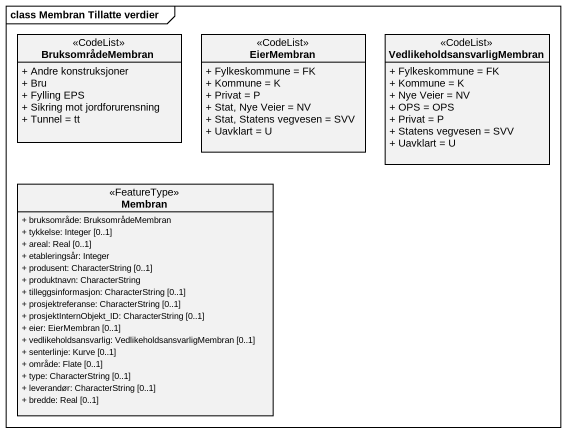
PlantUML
@startuml
mainframe class Membran Tillatte verdier
hide circle
hide empty members
skinparam classAttributeIconSize 0
class BruksområdeMembran <<CodeList>> {
  + Andre konstruksjoner
  + Bru
  + Fylling EPS
  + Sikring mot jordforurensning
  + Tunnel = tt
}
class EierMembran <<CodeList>> {
  + Fylkeskommune = FK
  + Kommune = K
  + Privat = P
  + Stat, Nye Veier = NV
  + Stat, Statens vegvesen = SVV
  + Uavklart = U
}
class VedlikeholdsansvarligMembran <<CodeList>> {
  + Fylkeskommune = FK
  + Kommune = K
  + Nye Veier = NV
  + OPS = OPS
  + Privat = P
  + Statens vegvesen = SVV
  + Uavklart = U
}
class Membran <<FeatureType>> {
  + bruksområde: BruksområdeMembran
  + tykkelse: Integer [0..1]
  + areal: Real [0..1]
  + etableringsår: Integer
  + produsent: CharacterString [0..1]
  + produktnavn: CharacterString
  + tilleggsinformasjon: CharacterString [0..1]
  + prosjektreferanse: CharacterString [0..1]
  + prosjektInternObjekt_ID: CharacterString [0..1]
  + eier: EierMembran [0..1]
  + vedlikeholdsansvarlig: VedlikeholdsansvarligMembran [0..1]
  + senterlinje: Kurve [0..1]
  + område: Flate [0..1]
  + type: CharacterString [0..1]
  + leverandør: CharacterString [0..1]
  + bredde: Real [0..1]
}
@enduml
